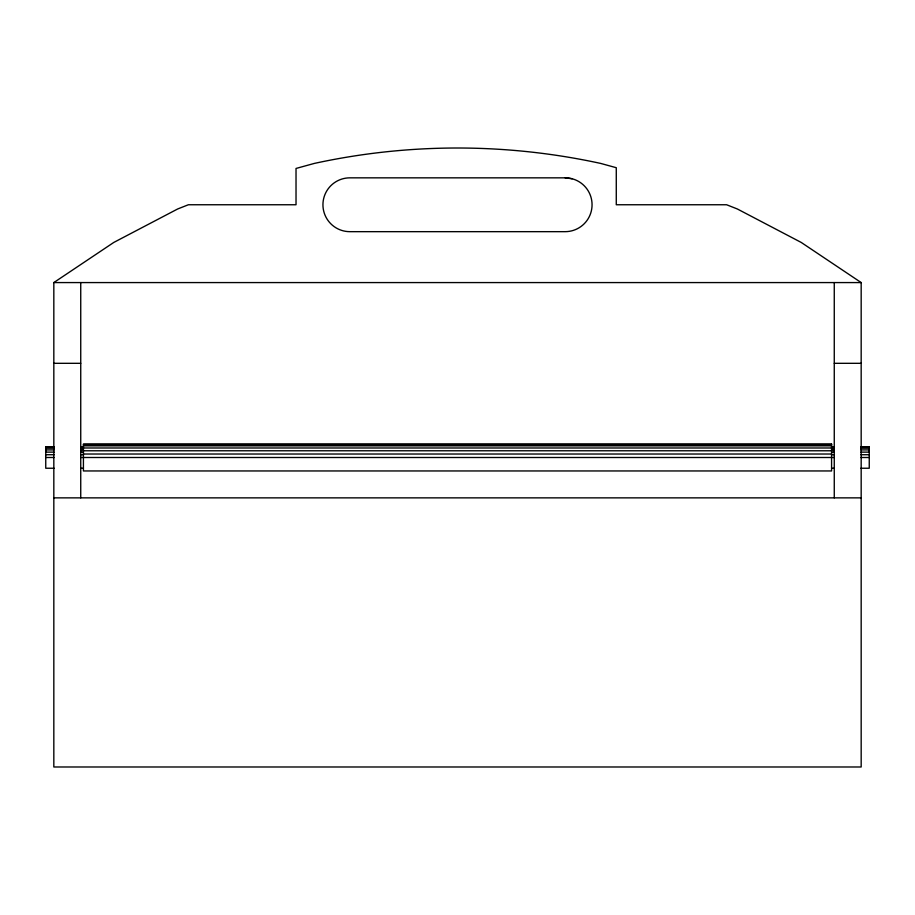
<?xml version="1.0" encoding="UTF-8"?>
<svg xmlns="http://www.w3.org/2000/svg" width="915" height="915" viewBox="0 0 915 915"><rect width="100%" height="100%" fill="white"/><g stroke="black" fill="none" stroke-linecap="round" stroke-linejoin="round"><path stroke-width="1.37" d="M53.825 282.575L113.757 242.452L177.647 208.986L188.387 204.754L296.025 204.754L296.025 168.452L314.291 163.43A672.8 672.8 0 0 1 600.709 163.43L616.275 167.708L616.275 204.754L726.613 204.754L737.353 208.986L801.243 242.452L861.175 282.575L861.175 766.987L53.825 766.987L53.825 282.575L861.175 282.575M565.15 177.842L349.85 177.842A26.912 26.912 0 0 0 322.938 204.754A26.912 26.912 0 0 0 349.85 231.667L565.15 231.667A26.912 26.912 0 0 0 592.062 204.754A26.912 26.912 0 0 0 565.15 177.842L572.115 178.757M53.825 363.312L80.737 363.312M834.263 363.312L861.175 363.312M83.425 444.507L831.575 444.507M83.425 445.845L831.575 445.845M54.122 446.76L45.75 446.76L45.75 468.24L54.122 468.24M80.634 446.76L83.425 446.76M831.575 446.76L834.366 446.76M860.878 446.76L869.25 446.76L869.25 468.24L860.878 468.24M45.75 447.126L54.122 447.126M80.634 447.126L83.425 447.126M831.575 447.126L834.366 447.126M860.878 447.126L869.25 447.126M83.425 447.984L831.575 447.984M45.75 448.201L54.122 448.201M80.634 448.201L83.425 448.201M831.575 448.201L834.366 448.201M860.878 448.201L869.25 448.201M45.75 449.906L54.122 449.906M80.634 449.906L83.425 449.906M831.575 449.906L834.366 449.906M860.878 449.906L869.25 449.906M83.425 450.775L831.575 450.775M45.75 452.124L54.122 452.124M80.634 452.124L83.425 452.124M831.575 452.124L834.366 452.124M860.878 452.124L869.25 452.124M83.425 454.023L831.575 454.023M45.75 454.721L54.122 454.721M80.634 454.721L83.425 454.721M831.575 454.721L834.366 454.721M860.878 454.721L869.25 454.721M45.75 457.5L54.122 457.5M80.634 457.5L834.366 457.5M860.878 457.5L869.25 457.5M80.634 468.24L83.425 468.24M831.575 468.24L834.366 468.24M53.825 497.863L861.175 497.863M834.263 282.575L834.263 497.863M80.737 282.575L80.737 497.863M831.575 444.05L83.425 444.05L83.425 470.951L831.575 470.951L831.575 444.05"/></g></svg>
